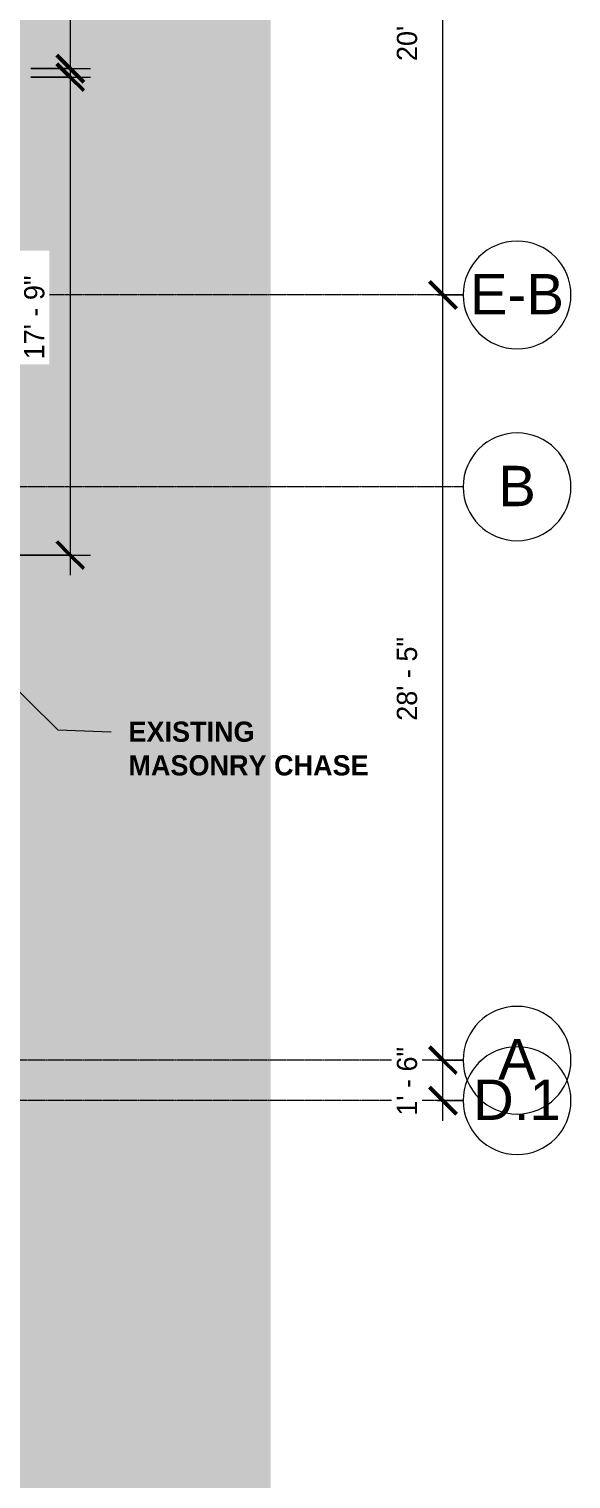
# Model space of a CAD drawing. Header units: inches. Extents: x -4139 to -1227, y 10223 to 12038.
# Drawn here: x -1556 to -1315, y 10632 to 11278 of the extents above; entities that cross this region are included whole.
import ezdxf

# ---------------------------------------------------------------- set-up
doc = ezdxf.new("R2010")
doc.units = ezdxf.units.IN
doc.header["$MEASUREMENT"] = 0
doc.linetypes.add('Grid Line 1_2_', pattern=[0.875, 0.5, -0.125, 0.125, -0.125])
for name, color, linetype, lineweight in [('A-ANNO-DIMS', 211, 'Continuous', 9), ('A-ANNO-DIMS-96', 211, 'Continuous', 9), ('A-ROOF', 132, 'Continuous', 13), ('G-ANNO-TEXT', 231, 'Continuous', 9), ('S-GRID', 1, 'Continuous', 9), ('S-GRID-IDEN', 1, 'Continuous', 9)]:
    doc.layers.add(name, color=color, linetype=linetype, lineweight=lineweight)
doc.styles.add('Arial', font='arial.ttf', dxfattribs={"height": 18})
doc.styles.add('Century Gothic_1', font='', dxfattribs={"height": 9})
doc.styles.add('Century Gothic_B', font='', dxfattribs={"height": 9})
doc.styles.get('Century Gothic_1').set_extended_font_data('Century Gothic')
doc.styles.get('Century Gothic_B').set_extended_font_data('Century Gothic', bold=True)
doc.dimstyles.new('OD__1_16__Tol__', dxfattribs={"dimscale": 12, "dimtxt": 9.397514, "dimasz": 1, "dimexe": 0.75, "dimexo": 0.5, "dimgap": 0.75, "dimtad": 1, "dimdec": 4, "dimrnd": 0.0625, "dimzin": 3, "dimdsep": 46, "dimlunit": 4, "dimtxsty": 'Century Gothic_1', "dimblk1": 'OBLIQUE', "dimblk2": 'OBLIQUE', "dimsah": 1, "dimcen": 0.09, "dimdle": 0.75, "dimazin": 0, "dimtfac": 1, "dimtdec": 4, "dimtix": 1, "dimtmove": 0, "dimatfit": 3, "dimfxl": 1, "dimtvp": 1, "dimtfill": 1, "dimfrac": 2, "dimtolj": 1, "dimtzin": 0, "dimarcsym": 2})

# ---------------------------------------------------------------- blocks, each defined once
blk = doc.blocks.new('Walls 1 - Walls 1-1277454-FLOOR PLAN - 1ST FLOOR PLAN')
at = {"layer": 'A-ROOF', "lineweight": 9}
blk.add_hatch(color=161, dxfattribs=at).paths.add_polyline_path([(-1448.52, 10380.08), (-1448.52, 11927.3), (-1956.88, 11927.3), (-1956.83, 11915.82), (-1585.45, 11918.85), (-1585.45, 11774.15), (-1582.73, 11774.15), (-1578.55, 11787.8), (-1577.83, 11774.15), (-1577.83, 10643.01), (-1938.58, 10642.37), (-1938.58, 10381.41), (-1577.83, 10380.43)], flags=0)
blk = doc.blocks.new('Grid - Grid Head - Circle-50561-FLOOR PLAN - 1ST FLOOR PLAN')
at = {"layer": 'S-GRID-IDEN'}
for start, end in [(360, 180), (180, 360)]:
    blk.add_arc((0, 0), 0.25, start, end, dxfattribs=at)
blk = doc.blocks.new('DIMBLOCK2-FLOOR PLAN - 1ST FLOOR PLAN')
at = {"layer": 'A-ANNO-DIMS-96', "lineweight": 50}
for p, q in [((-1537.82, 11256.46), (-1543.82, 11262.46)), ((-1537.82, 11256.46), (-1531.82, 11250.46)), ((-1537.82, 11043.47), (-1543.82, 11049.47)), ((-1537.82, 11043.47), (-1531.82, 11037.47))]:
    blk.add_line(p, q, dxfattribs=at)
at = {"layer": 'A-ANNO-DIMS-96'}
for p, q in [((-1537.82, 11265.46), (-1537.82, 11034.47)), ((-1555.39, 11256.46), (-1528.82, 11256.46)), ((-1537.82, 11256.46), (-1555.39, 11256.46)), ((-1625.39, 11043.47), (-1528.82, 11043.47)), ((-1537.82, 11043.47), (-1625.39, 11043.47))]:
    blk.add_line(p, q, dxfattribs=at)
at = {"layer": 'A-ANNO-DIMS-96', "color": 0, "insert": (-1558.36, 11130.72), "char_height": 9, "width": 46.1821, "attachment_point": 1, "rotation": 90, "line_spacing_factor": 0.984502, "style": 'Century Gothic_1', "bg_fill": 3, "box_fill_scale": 1.25, "bg_fill_color": 256, "bg_fill_true_color": 13158600, "bg_fill_transparency": 0}
blk.add_mtext('17\' - 9"', dxfattribs=at)
blk = doc.blocks.new('_Oblique')
at = {"color": 0, "linetype": 'ByBlock', "lineweight": -2}
blk.add_line((-0.5, -0.5), (0.5, 0.5), dxfattribs=at)
blk = doc.blocks.new('DIMBLOCK7-FLOOR PLAN - 1ST FLOOR PLAN')
at = {"layer": 'A-ANNO-DIMS-96'}
for p, q in [((-1537.82, 11774.26), (-1537.82, 11251.27)), ((-1579.45, 11765.26), (-1528.82, 11765.26)), ((-1537.82, 11765.26), (-1579.45, 11765.26)), ((-1555.39, 11260.27), (-1528.82, 11260.27)), ((-1537.82, 11260.27), (-1555.39, 11260.27))]:
    blk.add_line(p, q, dxfattribs=at)
at = {"layer": 'A-ANNO-DIMS-96', "lineweight": 50}
for p, q in [((-1537.82, 11765.26), (-1543.82, 11771.26)), ((-1537.82, 11765.26), (-1531.82, 11759.26)), ((-1537.82, 11260.27), (-1543.82, 11266.27)), ((-1537.82, 11260.27), (-1531.82, 11254.27))]:
    blk.add_line(p, q, dxfattribs=at)
at = {"layer": 'A-ANNO-DIMS-96', "color": 0, "insert": (-1558.36, 11493.52), "char_height": 9, "width": 46.1821, "attachment_point": 1, "rotation": 90, "line_spacing_factor": 0.984502, "style": 'Century Gothic_1', "bg_fill": 3, "box_fill_scale": 1.25, "bg_fill_color": 256, "bg_fill_true_color": 13158600, "bg_fill_transparency": 0}
blk.add_mtext('42\' - 1"', dxfattribs=at)
blk = doc.blocks.new('DIMBLOCK15-FLOOR PLAN - 1ST FLOOR PLAN')
at = {"layer": 'A-ANNO-DIMS-96', "lineweight": 50}
for p, q in [((-1371.84, 10818.4), (-1377.84, 10824.4)), ((-1371.84, 10818.4), (-1365.84, 10812.4)), ((-1371.84, 10800.4), (-1377.84, 10806.4)), ((-1371.84, 10800.4), (-1365.84, 10794.4))]:
    blk.add_line(p, q, dxfattribs=at)
at = {"layer": 'A-ANNO-DIMS-96'}
for p, q in [((-1374.32, 10818.4), (-1362.84, 10818.4)), ((-1371.84, 10818.4), (-1374.32, 10818.4)), ((-1371.84, 10791.4), (-1371.84, 10818.4)), ((-1374.32, 10800.4), (-1362.84, 10800.4)), ((-1371.84, 10800.4), (-1374.32, 10800.4))]:
    blk.add_line(p, q, dxfattribs=at)
at = {"layer": 'A-ANNO-DIMS-96', "color": 0, "insert": (-1392.37, 10793.66), "char_height": 9, "width": 37.7691, "attachment_point": 1, "rotation": 90, "line_spacing_factor": 0.984502, "style": 'Century Gothic_1', "bg_fill": 3, "box_fill_scale": 1.25, "bg_fill_color": 256, "bg_fill_true_color": 13158600, "bg_fill_transparency": 0}
blk.add_mtext('1\' - 6"', dxfattribs=at)
blk = doc.blocks.new('DIMBLOCK16-FLOOR PLAN - 1ST FLOOR PLAN')
at = {"layer": 'A-ANNO-DIMS-96', "lineweight": 50}
for p, q in [((-1371.84, 11159.4), (-1377.84, 11165.4)), ((-1371.84, 11159.4), (-1365.84, 11153.4)), ((-1371.84, 10818.4), (-1377.84, 10824.4)), ((-1371.84, 10818.4), (-1365.84, 10812.4))]:
    blk.add_line(p, q, dxfattribs=at)
at = {"layer": 'A-ANNO-DIMS-96'}
for p, q in [((-1374.32, 11159.4), (-1362.84, 11159.4)), ((-1371.84, 11159.4), (-1374.32, 11159.4)), ((-1371.84, 10818.4), (-1371.84, 11159.4)), ((-1374.32, 10818.4), (-1362.84, 10818.4)), ((-1371.84, 10818.4), (-1374.32, 10818.4))]:
    blk.add_line(p, q, dxfattribs=at)
at = {"layer": 'A-ANNO-DIMS-96', "color": 0, "insert": (-1392.37, 10969.65), "char_height": 9, "width": 46.1821, "attachment_point": 1, "rotation": 90, "line_spacing_factor": 0.984502, "style": 'Century Gothic_1', "bg_fill": 3, "box_fill_scale": 1.25, "bg_fill_color": 256, "bg_fill_true_color": 13158600, "bg_fill_transparency": 0}
blk.add_mtext('28\' - 5"', dxfattribs=at)
blk = doc.blocks.new('DIMBLOCK17-FLOOR PLAN - 1ST FLOOR PLAN')
at = {"layer": 'A-ANNO-DIMS-96', "lineweight": 50}
for p, q in [((-1371.84, 11406.4), (-1377.84, 11412.4)), ((-1371.84, 11406.4), (-1365.84, 11400.4)), ((-1371.84, 11159.4), (-1377.84, 11165.4)), ((-1371.84, 11159.4), (-1365.84, 11153.4))]:
    blk.add_line(p, q, dxfattribs=at)
at = {"layer": 'A-ANNO-DIMS-96'}
for p, q in [((-1371.84, 11159.4), (-1371.84, 11415.4)), ((-1374.32, 11406.4), (-1362.84, 11406.4)), ((-1371.84, 11406.4), (-1374.32, 11406.4)), ((-1374.32, 11159.4), (-1362.84, 11159.4)), ((-1371.84, 11159.4), (-1374.32, 11159.4))]:
    blk.add_line(p, q, dxfattribs=at)
at = {"layer": 'A-ANNO-DIMS-96', "color": 0, "insert": (-1392.37, 11263.65), "char_height": 9, "width": 46.1821, "attachment_point": 1, "rotation": 90, "line_spacing_factor": 0.984502, "style": 'Century Gothic_1', "bg_fill": 3, "box_fill_scale": 1.25, "bg_fill_color": 256, "bg_fill_true_color": 13158600, "bg_fill_transparency": 0}
blk.add_mtext('20\' - 7"', dxfattribs=at)

msp = doc.modelspace()

# ---------------------------------------------------------------- linework, layer by layer
at = {"layer": 'G-ANNO-TEXT', "color": 147, "lineweight": 20}
for p, q in [((-1602.05356, 11023.64539), (-1543.39146, 10965.54777)), ((-1543.39146, 10965.54777), (-1519.59062, 10964.79777))]:
    msp.add_line(p, q, dxfattribs=at)
at = {"layer": 'S-GRID', "linetype": 'Grid Line 1_2_'}
for p, q in [((-1362.80331, 11159.39539), (-3886.22241, 11159.39539)), ((-1362.80331, 10818.39539), (-3750.49332, 10818.39539)), ((-1362.80331, 10800.39539), (-3984.51333, 10800.39539))]:
    msp.add_line(p, q, dxfattribs=at)

# ---------------------------------------------------------------- block references
at = {"layer": 'A-ROOF', "color": 8, "lineweight": 9}
msp.add_blockref('Walls 1 - Walls 1-1277454-FLOOR PLAN - 1ST FLOOR PLAN', (0, 0), dxfattribs=at)
at = {"layer": 'S-GRID-IDEN', "xscale": 95.99999999999994, "yscale": 95.99999999999994, "zscale": 95.99999999999994}
for p, rotation in [((-1338.80331, 11159.39539), 89.9999999999996), ((-1338.80331, 10818.39539), 89.99999999999962), ((-1338.80331, 10800.39539), 89.99999999999962)]:
    msp.add_blockref('Grid - Grid Head - Circle-50561-FLOOR PLAN - 1ST FLOOR PLAN', p, dxfattribs=dict(at, rotation=rotation))

# ---------------------------------------------------------------- texts
at = {"layer": 'G-ANNO-TEXT', "color": 147, "lineweight": 20, "char_height": 9, "attachment_point": 1, "style": 'Century Gothic_B'}
for s, insert, width in [('EXISTING ', (-1511.91062, 10969.29777), 70.599), ('MASONRY CHASE', (-1511.91062, 10954.29777), 131.805)]:
    msp.add_mtext(s, dxfattribs=dict(at, insert=insert, width=width))
at = {"layer": 'S-GRID-IDEN', "char_height": 18, "attachment_point": 1, "style": 'Arial'}
for s, insert, width in [('E-B', (-1359.83338, 11168.77621), 50.904), ('B', (-1347.20976, 11083.27621), 20.301), ('A', (-1347.20976, 10827.77621), 20.301), ('D.1', (-1358.45385, 10809.77621), 47.571)]:
    msp.add_mtext(s, dxfattribs=dict(at, insert=insert, width=width))

# ---------------------------------------------------------------- next in the draw order: dimensions: what is measured, and where the dimension line sits
at = {"layer": 'A-ANNO-DIMS'}
for base, p1, p2, override, picture, middle in [((-1537.82455, 11043.46568), (-1561.39075, 11256.45789), (-1631.39075, 11043.46568), {"dimpost": '<>', "dimfxl": 224.200094}, 'DIMBLOCK2-FLOOR PLAN - 1ST FLOOR PLAN', (-1551.55092, 11149.96178)), ((-1371.83761, 10818.39539), (-1380.32289, 10800.39539), (-1380.32289, 10818.39539), {"dimpost": '<>', "dimfxl": 18}, 'DIMBLOCK15-FLOOR PLAN - 1ST FLOOR PLAN', (-1385.56399, 10809.39539))]:
    dim = msp.add_linear_dim(base=base, p1=p1, p2=p2, angle=90, dimstyle='OD__1_16__Tol__', override=override, dxfattribs=at)
    dim.commit()
    dim.dimension.update_dxf_attribs({"geometry": picture, "text_midpoint": middle})

# ---------------------------------------------------------------- next in the draw order: dimensions: what is measured, and where the dimension line sits
for base, p1, p2, override, picture, middle in [((-1537.82455, 11260.27039), (-1585.45325, 11765.26062), (-1561.39075, 11260.27039), {"dimpost": '<>', "dimfxl": 505.563192}, 'DIMBLOCK7-FLOOR PLAN - 1ST FLOOR PLAN', (-1551.43773, 11512.76551)), ((-1371.83761, 11159.39539), (-1380.32289, 10818.39539), (-1380.32289, 11159.39539), {"dimpost": '<>', "dimfxl": 341}, 'DIMBLOCK16-FLOOR PLAN - 1ST FLOOR PLAN', (-1385.56399, 10988.89539))]:
    dim = msp.add_linear_dim(base=base, p1=p1, p2=p2, angle=90, dimstyle='OD__1_16__Tol__', override=override, dxfattribs=at)
    dim.commit()
    dim.dimension.update_dxf_attribs({"geometry": picture, "text_midpoint": middle})

# ---------------------------------------------------------------- next in the draw order: linework, layer by layer
at = {"layer": 'S-GRID', "linetype": 'Grid Line 1_2_'}
msp.add_line((-1362.80331, 11073.89539), (-3750.49332, 11073.89539), dxfattribs=at)

# ---------------------------------------------------------------- next in the draw order: block references
at = {"layer": 'S-GRID-IDEN', "xscale": 95.99999999999994, "yscale": 95.99999999999994, "zscale": 95.99999999999994, "rotation": 89.99999999999962}
msp.add_blockref('Grid - Grid Head - Circle-50561-FLOOR PLAN - 1ST FLOOR PLAN', (-1338.80331, 11073.89539), dxfattribs=at)

# ---------------------------------------------------------------- next in the draw order: dimensions: what is measured, and where the dimension line sits
at = {"layer": 'A-ANNO-DIMS'}
dim = msp.add_linear_dim(base=(-1371.83761, 11406.39539), p1=(-1380.32289, 11159.39539), p2=(-1380.32289, 11406.39539), angle=90, dimstyle='OD__1_16__Tol__', override={"dimpost": '<>', "dimfxl": 247}, dxfattribs=at)
dim.commit()
dim.dimension.update_dxf_attribs({"geometry": 'DIMBLOCK17-FLOOR PLAN - 1ST FLOOR PLAN', "text_midpoint": (-1385.56399, 11282.89539)})

doc.saveas('drawing.dxf')
